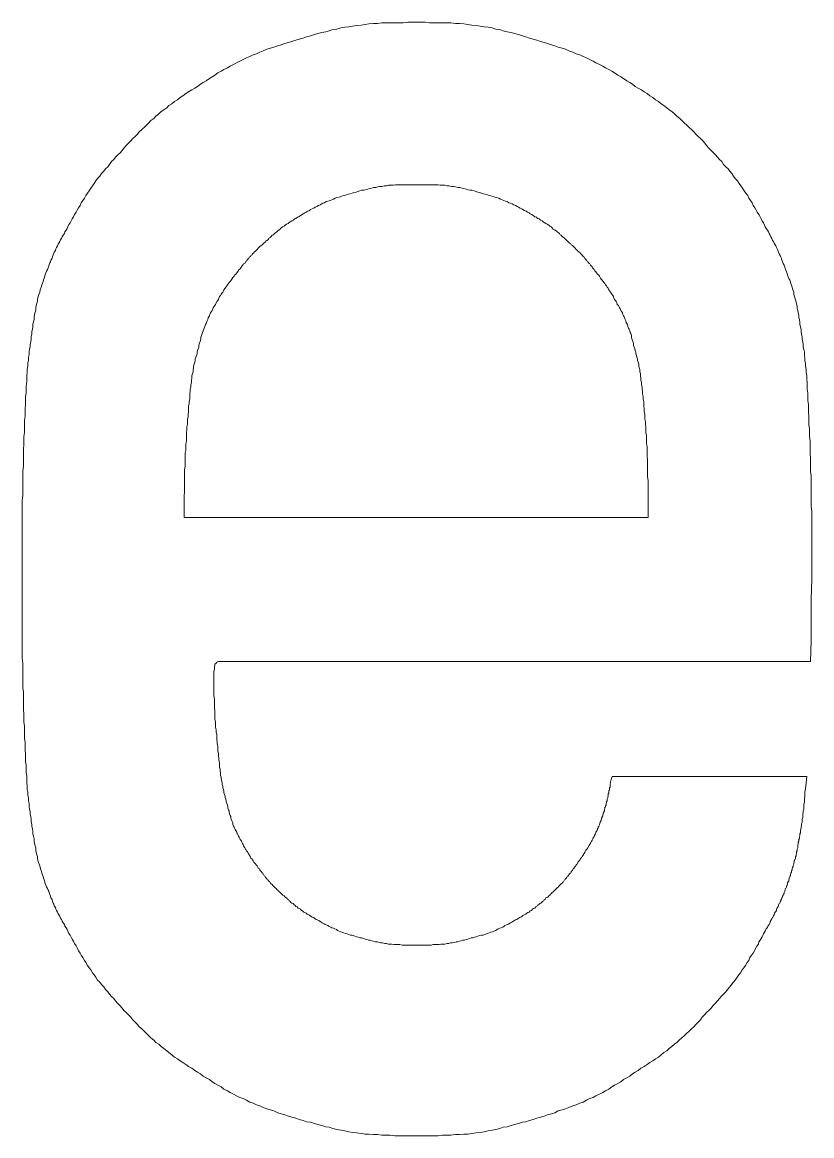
# Model space of a CAD drawing. Units: millimetres at full size, sheet at 1:100. Extents: x -138278 to 134990, y -16593 to 30671.
# Drawn here: x -81855.1 to -81714.6, y 21576.2 to 21774.3 of the extents above; entities that cross this region are included whole.
import ezdxf

# ---------------------------------------------------------------- set-up
doc = ezdxf.new("R2010")
doc.units = ezdxf.units.MM
doc.header["$LTSCALE"] = 100
doc.layers.add('F-0_枠', color=134, linetype='Continuous', lineweight=18)

msp = doc.modelspace()

# ---------------------------------------------------------------- linework, layer by layer
at = {"layer": 'F-0_枠'}
for points in [[(-81803.1, 21772.1), (-81802.5, 21772.3), (-81801.8, 21772.5), (-81801.1, 21772.6), (-81800.5, 21772.8), (-81799.8, 21773), (-81799.1, 21773.1), (-81798.4, 21773.3), (-81797.7, 21773.4), (-81797, 21773.5), (-81796.3, 21773.6), (-81795.6, 21773.7), (-81794.8, 21773.8), (-81794.1, 21773.9), (-81793.4, 21774), (-81792.6, 21774.1), (-81791.9, 21774.1), (-81791.1, 21774.2), (-81790.4, 21774.2), (-81789.6, 21774.2), (-81788.8, 21774.2), (-81788.1, 21774.2), (-81787.3, 21774.2), (-81786.5, 21774.3), (-81785.7, 21774.3), (-81784.9, 21774.3), (-81784.2, 21774.3), (-81783.4, 21774.3), (-81782.6, 21774.2), (-81781.8, 21774.2), (-81781.1, 21774.2), (-81780.3, 21774.2), (-81779.5, 21774.2), (-81778.8, 21774.2), (-81778, 21774.1), (-81777.3, 21774.1), (-81776.5, 21774), (-81775.8, 21773.9), (-81775.1, 21773.8), (-81774.3, 21773.7)], [(-81774.3, 21773.7), (-81773.6, 21773.6), (-81772.9, 21773.5), (-81772.2, 21773.4), (-81771.5, 21773.3), (-81770.8, 21773.1), (-81770.1, 21773), (-81769.5, 21772.8), (-81768.8, 21772.6), (-81768.1, 21772.5), (-81767.5, 21772.3), (-81766.8, 21772.1), (-81766.1, 21771.9), (-81765.5, 21771.7), (-81764.8, 21771.5), (-81764.2, 21771.3), (-81763.5, 21771.1), (-81762.9, 21770.9), (-81762.2, 21770.7), (-81761.6, 21770.5), (-81760.9, 21770.3), (-81760.3, 21770.1), (-81759.7, 21769.9), (-81759, 21769.7), (-81758.4, 21769.5), (-81757.8, 21769.2), (-81757.1, 21769), (-81756.5, 21768.7), (-81755.9, 21768.5), (-81755.3, 21768.2), (-81754.7, 21768), (-81754.1, 21767.7), (-81753.5, 21767.4), (-81753, 21767.1), (-81752.4, 21766.8), (-81751.8, 21766.5), (-81751.3, 21766.2), (-81750.7, 21765.9), (-81750.2, 21765.6), (-81749.7, 21765.3)], [(-81826, 21761.6), (-81825.5, 21761.9), (-81824.9, 21762.3), (-81824.4, 21762.6), (-81823.9, 21762.9), (-81823.4, 21763.3), (-81822.9, 21763.6), (-81822.4, 21763.9), (-81821.8, 21764.3), (-81821.3, 21764.6), (-81820.8, 21764.9), (-81820.3, 21765.3), (-81819.7, 21765.6), (-81819.2, 21765.9), (-81818.6, 21766.2), (-81818.1, 21766.5), (-81817.5, 21766.8), (-81817, 21767.1), (-81816.4, 21767.4), (-81815.8, 21767.7), (-81815.2, 21768), (-81814.6, 21768.2), (-81814, 21768.5), (-81813.4, 21768.7), (-81812.8, 21769), (-81812.2, 21769.2), (-81811.6, 21769.5), (-81810.9, 21769.7), (-81810.3, 21769.9), (-81809.6, 21770.1), (-81809, 21770.3), (-81808.4, 21770.5), (-81807.7, 21770.7), (-81807.1, 21770.9), (-81806.4, 21771.1), (-81805.8, 21771.3), (-81805.1, 21771.5), (-81804.5, 21771.7), (-81803.8, 21771.9), (-81803.1, 21772.1)], [(-81749.7, 21765.3), (-81749.1, 21764.9), (-81748.6, 21764.6), (-81748.1, 21764.3), (-81747.5, 21763.9), (-81747, 21763.6), (-81746.5, 21763.3), (-81746, 21762.9), (-81745.5, 21762.6), (-81744.9, 21762.3), (-81744.4, 21761.9), (-81743.9, 21761.6), (-81743.4, 21761.2), (-81742.9, 21760.9), (-81742.4, 21760.5), (-81741.9, 21760.2), (-81741.4, 21759.8), (-81740.9, 21759.5), (-81740.4, 21759.1), (-81740, 21758.7), (-81739.5, 21758.4), (-81739, 21758), (-81738.6, 21757.6), (-81738.1, 21757.2), (-81737.7, 21756.8), (-81737.3, 21756.4), (-81736.8, 21756), (-81736.4, 21755.6), (-81736, 21755.2), (-81735.6, 21754.8), (-81735.2, 21754.4), (-81734.8, 21754), (-81734.4, 21753.6), (-81734, 21753.2), (-81733.6, 21752.8), (-81733.3, 21752.4), (-81732.9, 21751.9), (-81732.5, 21751.5), (-81732.1, 21751.1), (-81731.7, 21750.7)], [(-81842, 21746.1), (-81841.7, 21746.5), (-81841.3, 21746.9), (-81841, 21747.4), (-81840.6, 21747.8), (-81840.3, 21748.2), (-81839.9, 21748.6), (-81839.6, 21749), (-81839.2, 21749.5), (-81838.8, 21749.9), (-81838.5, 21750.3), (-81838.1, 21750.7), (-81837.7, 21751.1), (-81837.3, 21751.5), (-81837, 21751.9), (-81836.6, 21752.4), (-81836.2, 21752.8), (-81835.8, 21753.2), (-81835.4, 21753.6), (-81835, 21754), (-81834.6, 21754.4), (-81834.3, 21754.8), (-81833.8, 21755.2), (-81833.4, 21755.6), (-81833, 21756), (-81832.6, 21756.4), (-81832.2, 21756.8), (-81831.7, 21757.2), (-81831.3, 21757.6), (-81830.8, 21758), (-81830.4, 21758.4), (-81829.9, 21758.7), (-81829.4, 21759.1), (-81829, 21759.5), (-81828.5, 21759.8), (-81828, 21760.2), (-81827.5, 21760.5), (-81827, 21760.9), (-81826.5, 21761.2), (-81826, 21761.6)], [(-81731.7, 21750.7), (-81731.4, 21750.3), (-81731, 21749.9), (-81730.6, 21749.5), (-81730.3, 21749), (-81729.9, 21748.6), (-81729.5, 21748.2), (-81729.2, 21747.8), (-81728.8, 21747.4), (-81728.5, 21746.9), (-81728.2, 21746.5), (-81727.8, 21746.1), (-81727.5, 21745.6), (-81727.2, 21745.2), (-81726.9, 21744.8), (-81726.6, 21744.3), (-81726.3, 21743.9), (-81726, 21743.5), (-81725.8, 21743), (-81725.5, 21742.6), (-81725.2, 21742.2), (-81725, 21741.7), (-81724.7, 21741.3), (-81724.5, 21740.9), (-81724.3, 21740.5), (-81724, 21740.1), (-81723.8, 21739.7), (-81723.6, 21739.3), (-81723.4, 21738.9), (-81723.2, 21738.6), (-81723, 21738.2), (-81722.9, 21737.9), (-81722.7, 21737.6), (-81722.5, 21737.3), (-81722.3, 21737), (-81722.2, 21736.7), (-81722, 21736.4), (-81721.9, 21736.1), (-81721.7, 21735.8), (-81721.6, 21735.5)], [(-81849.7, 21732.6), (-81849.6, 21732.9), (-81849.5, 21733.2), (-81849.4, 21733.4), (-81849.2, 21733.7), (-81849.1, 21734), (-81849, 21734.2), (-81848.8, 21734.5), (-81848.7, 21734.8), (-81848.6, 21735), (-81848.4, 21735.3), (-81848.3, 21735.6), (-81848.1, 21735.9), (-81848, 21736.1), (-81847.8, 21736.4), (-81847.6, 21736.7), (-81847.5, 21737), (-81847.3, 21737.3), (-81847.1, 21737.6), (-81847, 21737.9), (-81846.8, 21738.3), (-81846.6, 21738.6), (-81846.4, 21739), (-81846.2, 21739.3), (-81846, 21739.7), (-81845.8, 21740.1), (-81845.5, 21740.5), (-81845.3, 21740.9), (-81845.1, 21741.3), (-81844.8, 21741.7), (-81844.6, 21742.2), (-81844.3, 21742.6), (-81844, 21743), (-81843.8, 21743.5), (-81843.5, 21743.9), (-81843.2, 21744.3), (-81842.9, 21744.8), (-81842.6, 21745.2), (-81842.3, 21745.6), (-81842, 21746.1)], [(-81801.8, 21742), (-81801.6, 21742.1), (-81801.3, 21742.2), (-81801, 21742.4), (-81800.7, 21742.5), (-81800.3, 21742.6), (-81800, 21742.7), (-81799.7, 21742.8), (-81799.4, 21743), (-81799.1, 21743.1), (-81798.7, 21743.2), (-81798.4, 21743.3), (-81798.1, 21743.4), (-81797.8, 21743.5), (-81797.4, 21743.6), (-81797.1, 21743.7), (-81796.7, 21743.8), (-81796.4, 21743.9), (-81796.1, 21744), (-81795.7, 21744.1), (-81795.4, 21744.2), (-81795, 21744.3), (-81794.7, 21744.4), (-81794.3, 21744.4), (-81794, 21744.5), (-81793.6, 21744.6), (-81793.3, 21744.7), (-81792.9, 21744.8), (-81792.6, 21744.9), (-81792.2, 21744.9), (-81791.8, 21745), (-81791.5, 21745.1), (-81791.1, 21745.1), (-81790.7, 21745.2), (-81790.3, 21745.2), (-81789.9, 21745.3), (-81789.5, 21745.3), (-81789.1, 21745.3), (-81788.7, 21745.4), (-81788.3, 21745.4)], [(-81788.3, 21745.4), (-81787.9, 21745.4), (-81787.5, 21745.4), (-81787.1, 21745.4), (-81786.6, 21745.4), (-81786.2, 21745.4), (-81785.8, 21745.4), (-81785.4, 21745.4), (-81784.9, 21745.4), (-81784.5, 21745.4), (-81784.1, 21745.4), (-81783.6, 21745.4), (-81783.2, 21745.4), (-81782.8, 21745.4), (-81782.4, 21745.4), (-81781.9, 21745.4), (-81781.5, 21745.4), (-81781.1, 21745.4), (-81780.7, 21745.3), (-81780.3, 21745.3), (-81779.9, 21745.3), (-81779.5, 21745.2), (-81779.1, 21745.2), (-81778.7, 21745.1), (-81778.3, 21745.1), (-81778, 21745), (-81777.6, 21744.9), (-81777.2, 21744.9), (-81776.8, 21744.8), (-81776.5, 21744.7), (-81776.1, 21744.6), (-81775.8, 21744.5), (-81775.4, 21744.4), (-81775.1, 21744.4), (-81774.7, 21744.3), (-81774.4, 21744.2)], [(-81774.4, 21744.2), (-81774, 21744.1), (-81773.7, 21744), (-81773.4, 21743.9), (-81773, 21743.8), (-81772.7, 21743.7), (-81772.3, 21743.6), (-81772, 21743.5), (-81771.7, 21743.4), (-81771.3, 21743.3), (-81771, 21743.2), (-81770.7, 21743.1), (-81770.3, 21743), (-81770, 21742.8), (-81769.7, 21742.7), (-81769.4, 21742.6), (-81769.1, 21742.5), (-81768.8, 21742.4), (-81768.5, 21742.2), (-81768.2, 21742.1), (-81767.9, 21742), (-81767.6, 21741.8), (-81767.3, 21741.7), (-81767, 21741.5), (-81766.8, 21741.4), (-81766.5, 21741.2), (-81766.2, 21741.1), (-81766, 21741), (-81765.7, 21740.8), (-81765.4, 21740.7), (-81765.2, 21740.5), (-81764.9, 21740.4), (-81764.7, 21740.2), (-81764.4, 21740.1), (-81764.2, 21739.9), (-81763.9, 21739.7), (-81763.6, 21739.6), (-81763.4, 21739.4), (-81763.1, 21739.3), (-81762.9, 21739.1)], [(-81811.2, 21735.9), (-81811, 21736), (-81810.8, 21736.2), (-81810.6, 21736.4), (-81810.4, 21736.5), (-81810.2, 21736.7), (-81810, 21736.9), (-81809.8, 21737), (-81809.6, 21737.2), (-81809.4, 21737.4), (-81809.2, 21737.5), (-81809, 21737.7), (-81808.8, 21737.9), (-81808.5, 21738), (-81808.3, 21738.2), (-81808.1, 21738.4), (-81807.8, 21738.5), (-81807.6, 21738.7), (-81807.4, 21738.8), (-81807.1, 21739), (-81806.9, 21739.1), (-81806.6, 21739.3), (-81806.4, 21739.4), (-81806.1, 21739.6), (-81805.9, 21739.7), (-81805.6, 21739.9), (-81805.3, 21740.1), (-81805.1, 21740.2), (-81804.8, 21740.4), (-81804.6, 21740.5), (-81804.3, 21740.7), (-81804, 21740.8), (-81803.8, 21741), (-81803.5, 21741.1), (-81803.2, 21741.2), (-81803, 21741.4), (-81802.7, 21741.5), (-81802.4, 21741.7), (-81802.1, 21741.8), (-81801.8, 21742)], [(-81762.9, 21739.1), (-81762.6, 21739), (-81762.4, 21738.8), (-81762.2, 21738.7), (-81761.9, 21738.5), (-81761.7, 21738.4), (-81761.4, 21738.2), (-81761.2, 21738), (-81761, 21737.9), (-81760.8, 21737.7), (-81760.6, 21737.5), (-81760.4, 21737.4), (-81760.1, 21737.2), (-81759.9, 21737), (-81759.7, 21736.9), (-81759.5, 21736.7), (-81759.4, 21736.5), (-81759.2, 21736.4), (-81759, 21736.2), (-81758.8, 21736), (-81758.6, 21735.9), (-81758.4, 21735.7), (-81758.2, 21735.5), (-81758.1, 21735.4), (-81757.9, 21735.2), (-81757.7, 21735), (-81757.5, 21734.9), (-81757.4, 21734.7), (-81757.2, 21734.6), (-81757, 21734.4), (-81756.8, 21734.2), (-81756.7, 21734.1), (-81756.5, 21733.9), (-81756.3, 21733.7), (-81756.2, 21733.6), (-81756, 21733.4), (-81755.8, 21733.3), (-81755.7, 21733.1), (-81755.5, 21732.9), (-81755.4, 21732.8)], [(-81817.1, 21729.5), (-81816.9, 21729.7), (-81816.7, 21730), (-81816.6, 21730.2), (-81816.4, 21730.4), (-81816.2, 21730.6), (-81816.1, 21730.8), (-81816, 21730.9), (-81815.9, 21731), (-81815.8, 21731.2), (-81815.7, 21731.3), (-81815.5, 21731.4), (-81815.4, 21731.6), (-81815.3, 21731.7), (-81815.2, 21731.9), (-81815.1, 21732), (-81814.9, 21732.2), (-81814.8, 21732.3), (-81814.7, 21732.5), (-81814.5, 21732.6), (-81814.4, 21732.8), (-81814.2, 21732.9), (-81814.1, 21733.1), (-81813.9, 21733.3), (-81813.8, 21733.4), (-81813.6, 21733.6), (-81813.5, 21733.7), (-81813.3, 21733.9), (-81813.1, 21734.1), (-81813, 21734.2), (-81812.8, 21734.4), (-81812.6, 21734.6), (-81812.4, 21734.7), (-81812.2, 21734.9), (-81812.1, 21735), (-81811.9, 21735.2), (-81811.7, 21735.4), (-81811.5, 21735.5), (-81811.3, 21735.7), (-81811.2, 21735.9)], [(-81721.6, 21735.5), (-81721.4, 21735.3), (-81721.3, 21735), (-81721.1, 21734.7), (-81721, 21734.5), (-81720.9, 21734.2), (-81720.7, 21733.9), (-81720.6, 21733.6), (-81720.5, 21733.4), (-81720.4, 21733.1), (-81720.2, 21732.8), (-81720.1, 21732.5), (-81720, 21732.3), (-81719.9, 21732), (-81719.8, 21731.7), (-81719.7, 21731.4), (-81719.5, 21731.1), (-81719.4, 21730.8), (-81719.3, 21730.5), (-81719.2, 21730.2), (-81719.1, 21729.9), (-81719, 21729.6), (-81718.9, 21729.3), (-81718.8, 21729), (-81718.7, 21728.7), (-81718.5, 21728.4), (-81718.4, 21728.1), (-81718.3, 21727.8), (-81718.2, 21727.5), (-81718.1, 21727.2), (-81718, 21726.9), (-81717.9, 21726.6), (-81717.8, 21726.3), (-81717.8, 21725.9), (-81717.7, 21725.6), (-81717.6, 21725.3), (-81717.5, 21724.9), (-81717.4, 21724.5), (-81717.3, 21724.2), (-81717.2, 21723.8)], [(-81853.4, 21719.3), (-81853.3, 21719.7), (-81853.2, 21720.1), (-81853.2, 21720.6), (-81853.1, 21721), (-81853, 21721.4), (-81853, 21721.9), (-81852.9, 21722.3), (-81852.8, 21722.7), (-81852.7, 21723.1), (-81852.7, 21723.5), (-81852.6, 21723.9), (-81852.5, 21724.3), (-81852.4, 21724.6), (-81852.4, 21725), (-81852.3, 21725.3), (-81852.2, 21725.7), (-81852.1, 21726), (-81852, 21726.3), (-81851.9, 21726.7), (-81851.8, 21727), (-81851.7, 21727.3), (-81851.6, 21727.6), (-81851.5, 21727.9), (-81851.4, 21728.2), (-81851.3, 21728.5), (-81851.2, 21728.8), (-81851.1, 21729.1), (-81851, 21729.4), (-81850.9, 21729.7), (-81850.8, 21730), (-81850.6, 21730.3), (-81850.5, 21730.6), (-81850.4, 21730.9), (-81850.3, 21731.2), (-81850.2, 21731.5), (-81850.1, 21731.7), (-81850, 21732), (-81849.8, 21732.3), (-81849.7, 21732.6)], [(-81755.4, 21732.8), (-81755.3, 21732.6), (-81755.1, 21732.5), (-81755, 21732.3), (-81754.9, 21732.2), (-81754.7, 21732), (-81754.6, 21731.9), (-81754.5, 21731.7), (-81754.4, 21731.6), (-81754.2, 21731.4), (-81754.1, 21731.3), (-81754, 21731.1), (-81753.9, 21731), (-81753.7, 21730.8), (-81753.6, 21730.6), (-81753.5, 21730.5), (-81753.3, 21730.3), (-81753.2, 21730.1), (-81753, 21729.9), (-81752.9, 21729.7), (-81752.7, 21729.5), (-81752.5, 21729.3), (-81752.4, 21729.1), (-81752.2, 21728.8), (-81752.1, 21728.6), (-81751.9, 21728.4), (-81751.7, 21728.2), (-81751.6, 21728), (-81751.4, 21727.8), (-81751.3, 21727.6), (-81751.1, 21727.4), (-81751, 21727.2), (-81750.8, 21727), (-81750.7, 21726.7), (-81750.6, 21726.5), (-81750.4, 21726.3), (-81750.3, 21726.1), (-81750.2, 21725.9), (-81750, 21725.7), (-81749.9, 21725.5)], [(-81822.3, 21720.9), (-81822.2, 21721.2), (-81822.1, 21721.4), (-81822, 21721.7), (-81821.9, 21721.9), (-81821.8, 21722.1), (-81821.7, 21722.3), (-81821.6, 21722.6), (-81821.5, 21722.8), (-81821.3, 21723), (-81821.2, 21723.3), (-81821.1, 21723.5), (-81821, 21723.7), (-81820.8, 21723.9), (-81820.7, 21724.1), (-81820.6, 21724.4), (-81820.5, 21724.6), (-81820.3, 21724.8), (-81820.2, 21725), (-81820.1, 21725.2), (-81820, 21725.5), (-81819.8, 21725.7), (-81819.7, 21725.9), (-81819.6, 21726.1), (-81819.4, 21726.3), (-81819.3, 21726.5), (-81819.2, 21726.7), (-81819, 21727), (-81818.9, 21727.2), (-81818.7, 21727.4), (-81818.6, 21727.6), (-81818.4, 21727.8), (-81818.3, 21728), (-81818.1, 21728.2), (-81817.9, 21728.4), (-81817.8, 21728.6), (-81817.6, 21728.9), (-81817.4, 21729.1), (-81817.3, 21729.3), (-81817.1, 21729.5)], [(-81749.9, 21725.5), (-81749.8, 21725.2), (-81749.7, 21725), (-81749.5, 21724.8), (-81749.4, 21724.6), (-81749.3, 21724.4), (-81749.2, 21724.1), (-81749, 21723.9), (-81748.9, 21723.7), (-81748.8, 21723.5), (-81748.7, 21723.3), (-81748.6, 21723), (-81748.4, 21722.8), (-81748.3, 21722.6), (-81748.2, 21722.3), (-81748.1, 21722.1), (-81748, 21721.9), (-81747.9, 21721.7), (-81747.8, 21721.4), (-81747.7, 21721.2), (-81747.6, 21720.9), (-81747.5, 21720.7), (-81747.4, 21720.5), (-81747.3, 21720.2), (-81747.2, 21719.9), (-81747.1, 21719.7), (-81747, 21719.4), (-81746.9, 21719.1), (-81746.8, 21718.9), (-81746.7, 21718.6), (-81746.7, 21718.3), (-81746.6, 21718), (-81746.5, 21717.7), (-81746.4, 21717.4), (-81746.3, 21717.1), (-81746.3, 21716.8), (-81746.2, 21716.5), (-81746.1, 21716.2), (-81746, 21715.9), (-81745.9, 21715.6)], [(-81717.2, 21723.8), (-81717.2, 21723.4), (-81717.1, 21723), (-81717, 21722.6), (-81716.9, 21722.2), (-81716.9, 21721.8), (-81716.8, 21721.4), (-81716.7, 21720.9), (-81716.7, 21720.5), (-81716.6, 21720.1), (-81716.5, 21719.6), (-81716.5, 21719.2), (-81716.4, 21718.8), (-81716.3, 21718.3), (-81716.3, 21717.9), (-81716.2, 21717.4), (-81716.1, 21717), (-81716.1, 21716.5), (-81716, 21716.1), (-81715.9, 21715.6), (-81715.9, 21715.1), (-81715.8, 21714.6), (-81715.8, 21714.1), (-81715.7, 21713.6), (-81715.7, 21713.1), (-81715.6, 21712.5), (-81715.6, 21712), (-81715.5, 21711.4), (-81715.5, 21710.8), (-81715.4, 21710.2), (-81715.4, 21709.6), (-81715.4, 21709), (-81715.3, 21708.3), (-81715.3, 21707.6), (-81715.3, 21707), (-81715.2, 21706.3), (-81715.2, 21705.6), (-81715.2, 21704.9), (-81715.1, 21704.2), (-81715.1, 21703.4)], [(-81825.2, 21708.6), (-81825.2, 21709), (-81825.1, 21709.4), (-81825.1, 21709.8), (-81825, 21710.2), (-81825, 21710.6), (-81824.9, 21711), (-81824.9, 21711.4), (-81824.8, 21711.8), (-81824.7, 21712.1), (-81824.7, 21712.5), (-81824.6, 21712.8), (-81824.6, 21713.1), (-81824.5, 21713.5), (-81824.4, 21713.8), (-81824.3, 21714.1), (-81824.3, 21714.4), (-81824.2, 21714.7), (-81824.1, 21715), (-81824, 21715.3), (-81824, 21715.6), (-81823.9, 21715.9), (-81823.8, 21716.2), (-81823.7, 21716.5), (-81823.7, 21716.8), (-81823.6, 21717.1), (-81823.5, 21717.4), (-81823.4, 21717.7), (-81823.3, 21718), (-81823.3, 21718.3), (-81823.2, 21718.6), (-81823.1, 21718.9), (-81823, 21719.1), (-81822.9, 21719.4), (-81822.8, 21719.7), (-81822.7, 21719.9), (-81822.6, 21720.2), (-81822.5, 21720.5), (-81822.4, 21720.7), (-81822.3, 21720.9)], [(-81854.9, 21695.3), (-81854.9, 21696.1), (-81854.9, 21696.9), (-81854.9, 21697.6), (-81854.9, 21698.4), (-81854.8, 21699.1), (-81854.8, 21699.9), (-81854.8, 21700.6), (-81854.7, 21701.3), (-81854.7, 21702), (-81854.7, 21702.7), (-81854.7, 21703.5), (-81854.6, 21704.2), (-81854.6, 21704.9), (-81854.6, 21705.6), (-81854.5, 21706.3), (-81854.5, 21707), (-81854.5, 21707.7), (-81854.4, 21708.3), (-81854.4, 21709), (-81854.4, 21709.6), (-81854.3, 21710.3), (-81854.3, 21710.9), (-81854.3, 21711.5), (-81854.2, 21712), (-81854.2, 21712.6), (-81854.1, 21713.1), (-81854.1, 21713.7), (-81854, 21714.2), (-81854, 21714.7), (-81853.9, 21715.2), (-81853.9, 21715.7), (-81853.8, 21716.1), (-81853.7, 21716.6), (-81853.7, 21717), (-81853.6, 21717.5), (-81853.5, 21717.9), (-81853.5, 21718.4), (-81853.4, 21718.8), (-81853.4, 21719.3)], [(-81745.9, 21715.6), (-81745.9, 21715.3), (-81745.8, 21715), (-81745.7, 21714.7), (-81745.6, 21714.4), (-81745.6, 21714.1), (-81745.5, 21713.8), (-81745.4, 21713.5), (-81745.4, 21713.1), (-81745.3, 21712.8), (-81745.2, 21712.5), (-81745.2, 21712.1), (-81745.1, 21711.8), (-81745.1, 21711.4), (-81745, 21711), (-81745, 21710.6), (-81744.9, 21710.2), (-81744.9, 21709.8), (-81744.8, 21709.4), (-81744.8, 21709), (-81744.7, 21708.6), (-81744.7, 21708.2), (-81744.6, 21707.7), (-81744.6, 21707.3), (-81744.5, 21706.8), (-81744.5, 21706.4), (-81744.5, 21706), (-81744.4, 21705.5), (-81744.4, 21705), (-81744.3, 21704.6), (-81744.3, 21704.1), (-81744.3, 21703.7), (-81744.2, 21703.2), (-81744.2, 21702.8), (-81744.1, 21702.3), (-81744.1, 21701.8), (-81744.1, 21701.3), (-81744, 21700.8), (-81744, 21700.3), (-81744, 21699.8)], [(-81826.3, 21689.3), (-81826.3, 21689.5), (-81826.3, 21689.8), (-81826.3, 21690.2), (-81826.2, 21690.6), (-81826.2, 21691.1), (-81826.2, 21691.7), (-81826.2, 21692.2), (-81826.2, 21692.8), (-81826.2, 21693.4), (-81826.2, 21694.1), (-81826.2, 21694.7), (-81826.1, 21695.3), (-81826.1, 21695.9), (-81826.1, 21696.5), (-81826.1, 21697.1), (-81826.1, 21697.7), (-81826, 21698.2), (-81826, 21698.8), (-81826, 21699.3), (-81825.9, 21699.8), (-81825.9, 21700.3), (-81825.9, 21700.8), (-81825.9, 21701.3), (-81825.8, 21701.8), (-81825.8, 21702.3), (-81825.7, 21702.8), (-81825.7, 21703.2), (-81825.7, 21703.7), (-81825.6, 21704.1), (-81825.6, 21704.6), (-81825.5, 21705), (-81825.5, 21705.5), (-81825.5, 21706), (-81825.4, 21706.4), (-81825.4, 21706.8), (-81825.3, 21707.3), (-81825.3, 21707.7), (-81825.3, 21708.2), (-81825.2, 21708.6)], [(-81715.1, 21703.4), (-81715.1, 21702.7), (-81715, 21702), (-81715, 21701.3), (-81715, 21700.6), (-81714.9, 21699.8), (-81714.9, 21699.1), (-81714.9, 21698.4), (-81714.9, 21697.6), (-81714.8, 21696.8), (-81714.8, 21696.1), (-81714.8, 21695.3), (-81714.8, 21694.4), (-81714.7, 21693.6), (-81714.7, 21692.8), (-81714.7, 21691.9), (-81714.7, 21691), (-81714.7, 21690.1), (-81714.7, 21689.1), (-81714.7, 21688.2), (-81714.6, 21687.2), (-81714.6, 21686.2), (-81714.6, 21685.2), (-81714.6, 21684.1), (-81714.6, 21683), (-81714.6, 21682), (-81714.6, 21680.9), (-81714.6, 21679.7), (-81714.6, 21678.6), (-81714.6, 21677.5), (-81714.6, 21676.3), (-81714.6, 21675.2), (-81714.7, 21671.6), (-81714.7, 21668.1), (-81714.7, 21664.3), (-81714.8, 21660.6), (-81818.9, 21660.6), (-81819.3, 21660.6), (-81819.6, 21660.6), (-81819.9, 21660.6)], [(-81744, 21699.8), (-81744, 21699.3), (-81743.9, 21698.8), (-81743.9, 21698.2), (-81743.9, 21697.7), (-81743.9, 21697.1), (-81743.8, 21696.5), (-81743.8, 21695.9), (-81743.8, 21695.3), (-81743.8, 21694.7), (-81743.8, 21694.1), (-81743.8, 21693.4), (-81743.7, 21692.8), (-81743.7, 21692.2), (-81743.7, 21691.7), (-81743.7, 21691.1), (-81743.7, 21690.6), (-81743.7, 21690.2), (-81743.7, 21689.8), (-81743.7, 21689.5), (-81743.7, 21689.3), (-81743.7, 21689.1), (-81743.7, 21688.9), (-81743.7, 21688.8), (-81743.7, 21688.8), (-81743.7, 21688.7), (-81743.7, 21688.7), (-81743.7, 21688.6), (-81743.7, 21688.6), (-81743.7, 21686.2), (-81826.3, 21686.2), (-81826.3, 21688.6), (-81826.3, 21688.6), (-81826.3, 21688.7), (-81826.3, 21688.7), (-81826.3, 21688.8), (-81826.3, 21688.8), (-81826.3, 21688.9), (-81826.3, 21689.1), (-81826.3, 21689.3)], [(-81855, 21655.9), (-81855, 21656.8), (-81855, 21657.6), (-81855, 21658.5), (-81855, 21659.4), (-81855, 21660.3), (-81855.1, 21661.2), (-81855.1, 21662.2), (-81855.1, 21663.2), (-81855.1, 21664.2), (-81855.1, 21665.2), (-81855.1, 21666.3), (-81855.1, 21667.3), (-81855.1, 21668.4), (-81855.1, 21669.5), (-81855.1, 21670.6), (-81855.1, 21671.8), (-81855.1, 21672.9), (-81855.1, 21674), (-81855.1, 21675.2), (-81855.1, 21676.3), (-81855.1, 21677.5), (-81855.1, 21678.6), (-81855.1, 21679.7), (-81855.1, 21680.9), (-81855.1, 21682), (-81855.1, 21683), (-81855.1, 21684.1), (-81855.1, 21685.2), (-81855.1, 21686.2), (-81855.1, 21687.2), (-81855.1, 21688.2), (-81855.1, 21689.2), (-81855, 21690.1), (-81855, 21691), (-81855, 21691.9), (-81855, 21692.8), (-81855, 21693.6), (-81855, 21694.5), (-81854.9, 21695.3)], [(-81819.9, 21660.6), (-81820.2, 21660.6), (-81820.4, 21660.5), (-81820.5, 21660.4), (-81820.6, 21660.3), (-81820.8, 21660.1), (-81820.8, 21659.9), (-81820.9, 21659.6), (-81820.9, 21659.2), (-81821, 21658.8), (-81821, 21658.4), (-81821, 21657.9), (-81821, 21657.3), (-81821, 21656.8), (-81821, 21656.2), (-81821, 21655.6), (-81821, 21655.1), (-81821, 21654.5), (-81820.9, 21653.9), (-81820.9, 21653.4), (-81820.9, 21652.8), (-81820.9, 21652.3), (-81820.8, 21651.8), (-81820.8, 21651.3), (-81820.8, 21650.8), (-81820.8, 21650.3), (-81820.7, 21649.8), (-81820.7, 21649.3), (-81820.7, 21648.9), (-81820.6, 21648.4), (-81820.6, 21648), (-81820.5, 21647.6), (-81820.5, 21647.1), (-81820.5, 21646.7), (-81820.4, 21646.3), (-81820.4, 21645.9), (-81820.3, 21645.5), (-81820.3, 21645), (-81820.3, 21644.6), (-81820.2, 21644.2)], [(-81853.4, 21631.6), (-81853.5, 21632.1), (-81853.5, 21632.5), (-81853.6, 21633), (-81853.7, 21633.4), (-81853.7, 21633.9), (-81853.8, 21634.3), (-81853.9, 21634.8), (-81853.9, 21635.3), (-81854, 21635.8), (-81854, 21636.3), (-81854.1, 21636.8), (-81854.1, 21637.3), (-81854.2, 21637.8), (-81854.2, 21638.4), (-81854.3, 21639), (-81854.3, 21639.6), (-81854.3, 21640.2), (-81854.4, 21640.8), (-81854.4, 21641.4), (-81854.4, 21642.1), (-81854.5, 21642.7), (-81854.5, 21643.4), (-81854.5, 21644.1), (-81854.6, 21644.8), (-81854.6, 21645.5), (-81854.6, 21646.2), (-81854.7, 21646.9), (-81854.7, 21647.6), (-81854.7, 21648.4), (-81854.7, 21649.1), (-81854.8, 21649.8), (-81854.8, 21650.5), (-81854.8, 21651.3), (-81854.9, 21652), (-81854.9, 21652.8), (-81854.9, 21653.5), (-81854.9, 21654.3), (-81854.9, 21655.1), (-81855, 21655.9)], [(-81820.2, 21644.2), (-81820.2, 21643.8), (-81820.1, 21643.4), (-81820.1, 21643), (-81820, 21642.6), (-81820, 21642.2), (-81820, 21641.8), (-81819.9, 21641.4), (-81819.9, 21641.1), (-81819.8, 21640.7), (-81819.8, 21640.3), (-81819.7, 21640), (-81819.7, 21639.7), (-81819.6, 21639.3), (-81819.5, 21639), (-81819.5, 21638.7), (-81819.4, 21638.4), (-81819.4, 21638.1), (-81819.3, 21637.8), (-81819.2, 21637.5), (-81819.2, 21637.2), (-81819.1, 21636.9), (-81819, 21636.6), (-81819, 21636.4), (-81818.9, 21636.1), (-81818.8, 21635.8), (-81818.8, 21635.6), (-81818.7, 21635.3), (-81818.6, 21635), (-81818.5, 21634.8), (-81818.5, 21634.5), (-81818.4, 21634.2), (-81818.3, 21634), (-81818.3, 21633.7), (-81818.2, 21633.5), (-81818.1, 21633.2), (-81818, 21633), (-81818, 21632.7), (-81817.9, 21632.5), (-81817.8, 21632.2)], [(-81751.3, 21634.9), (-81751.2, 21635), (-81751.2, 21635.2), (-81751.2, 21635.3), (-81751.1, 21635.5), (-81751.1, 21635.6), (-81751, 21635.8), (-81751, 21636), (-81751, 21636.1), (-81750.9, 21636.3), (-81750.9, 21636.5), (-81750.8, 21636.7), (-81750.8, 21636.8), (-81750.8, 21637), (-81750.7, 21637.2), (-81750.7, 21637.3), (-81750.7, 21637.5), (-81750.7, 21637.6), (-81750.6, 21637.7), (-81750.6, 21637.8), (-81750.6, 21637.9), (-81750.6, 21638), (-81750.6, 21638), (-81750.6, 21638.1), (-81750.6, 21638.1), (-81750.6, 21638.1), (-81750.6, 21638.1), (-81750.5, 21638.2), (-81750.5, 21638.2), (-81750.5, 21638.2), (-81750.5, 21638.6), (-81750.4, 21639.1), (-81750.3, 21639.6), (-81750.1, 21640.1), (-81715.5, 21640.1), (-81715.7, 21637.9), (-81715.8, 21637.3), (-81715.8, 21637.3), (-81715.8, 21637.3), (-81715.8, 21637.2)], [(-81715.8, 21637.2), (-81715.8, 21637.2), (-81715.8, 21637.2), (-81715.8, 21637.1), (-81715.8, 21637), (-81715.8, 21636.9), (-81715.8, 21636.8), (-81715.8, 21636.7), (-81715.8, 21636.5), (-81715.9, 21636.3), (-81715.9, 21636), (-81715.9, 21635.8), (-81715.9, 21635.5), (-81716, 21635.2), (-81716, 21634.9), (-81716, 21634.6), (-81716, 21634.3), (-81716.1, 21634), (-81716.1, 21633.7), (-81716.2, 21633.4), (-81716.2, 21633.1), (-81716.2, 21632.8), (-81716.3, 21632.5), (-81716.3, 21632.2), (-81716.3, 21631.9), (-81716.4, 21631.7), (-81716.4, 21631.4), (-81716.5, 21631.1), (-81716.5, 21630.9), (-81716.6, 21630.6), (-81716.6, 21630.4), (-81716.6, 21630.1), (-81716.7, 21629.9), (-81716.7, 21629.6), (-81716.8, 21629.4), (-81716.8, 21629.1), (-81716.9, 21628.9), (-81716.9, 21628.6), (-81717, 21628.4), (-81717, 21628.1)], [(-81753.2, 21629.7), (-81753.2, 21629.8), (-81753.1, 21629.9), (-81753.1, 21630), (-81753, 21630.1), (-81753, 21630.2), (-81752.9, 21630.4), (-81752.8, 21630.5), (-81752.8, 21630.6), (-81752.7, 21630.7), (-81752.7, 21630.8), (-81752.6, 21631), (-81752.6, 21631.1), (-81752.5, 21631.2), (-81752.5, 21631.3), (-81752.4, 21631.5), (-81752.4, 21631.6), (-81752.3, 21631.7), (-81752.3, 21631.9), (-81752.2, 21632), (-81752.2, 21632.1), (-81752.1, 21632.3), (-81752.1, 21632.4), (-81752, 21632.6), (-81752, 21632.7), (-81751.9, 21632.8), (-81751.9, 21633), (-81751.8, 21633.1), (-81751.8, 21633.3), (-81751.7, 21633.4), (-81751.7, 21633.5), (-81751.6, 21633.7), (-81751.6, 21633.8), (-81751.5, 21634), (-81751.5, 21634.1), (-81751.5, 21634.3), (-81751.4, 21634.4), (-81751.4, 21634.6), (-81751.3, 21634.7), (-81751.3, 21634.9)], [(-81849.8, 21618.2), (-81850, 21618.5), (-81850.1, 21618.8), (-81850.2, 21619.1), (-81850.3, 21619.4), (-81850.4, 21619.7), (-81850.5, 21619.9), (-81850.6, 21620.2), (-81850.8, 21620.5), (-81850.9, 21620.8), (-81851, 21621.1), (-81851.1, 21621.4), (-81851.2, 21621.7), (-81851.3, 21622), (-81851.4, 21622.3), (-81851.5, 21622.6), (-81851.6, 21622.9), (-81851.7, 21623.2), (-81851.8, 21623.5), (-81851.9, 21623.9), (-81852, 21624.2), (-81852.1, 21624.5), (-81852.2, 21624.8), (-81852.3, 21625.2), (-81852.4, 21625.5), (-81852.4, 21625.9), (-81852.5, 21626.2), (-81852.6, 21626.6), (-81852.7, 21627), (-81852.7, 21627.4), (-81852.8, 21627.8), (-81852.9, 21628.2), (-81853, 21628.6), (-81853, 21629), (-81853.1, 21629.5), (-81853.2, 21629.9), (-81853.2, 21630.3), (-81853.3, 21630.8), (-81853.4, 21631.2), (-81853.4, 21631.6)], [(-81817.8, 21632.2), (-81817.7, 21632), (-81817.6, 21631.8), (-81817.6, 21631.6), (-81817.5, 21631.3), (-81817.4, 21631.1), (-81817.3, 21630.9), (-81817.2, 21630.7), (-81817.1, 21630.5), (-81817, 21630.3), (-81816.9, 21630.1), (-81816.8, 21629.9), (-81816.7, 21629.7), (-81816.6, 21629.5), (-81816.5, 21629.3), (-81816.4, 21629.1), (-81816.3, 21628.9), (-81816.2, 21628.8), (-81816.1, 21628.6), (-81816, 21628.4), (-81815.9, 21628.2), (-81815.8, 21628), (-81815.7, 21627.8), (-81815.6, 21627.6), (-81815.5, 21627.4), (-81815.4, 21627.2), (-81815.3, 21627.1), (-81815.2, 21626.9), (-81815, 21626.7), (-81814.9, 21626.5), (-81814.8, 21626.3), (-81814.7, 21626.2), (-81814.6, 21626), (-81814.5, 21625.8), (-81814.4, 21625.6), (-81814.2, 21625.4), (-81814.1, 21625.3), (-81814, 21625.1), (-81813.9, 21624.9), (-81813.7, 21624.7)], [(-81755.8, 21625.4), (-81755.7, 21625.5), (-81755.7, 21625.6), (-81755.6, 21625.7), (-81755.5, 21625.8), (-81755.4, 21625.9), (-81755.4, 21626), (-81755.3, 21626.1), (-81755.2, 21626.2), (-81755.2, 21626.3), (-81755.1, 21626.4), (-81755, 21626.6), (-81755, 21626.7), (-81754.9, 21626.8), (-81754.8, 21626.9), (-81754.8, 21627), (-81754.7, 21627.1), (-81754.6, 21627.2), (-81754.5, 21627.3), (-81754.5, 21627.4), (-81754.4, 21627.5), (-81754.3, 21627.6), (-81754.3, 21627.7), (-81754.2, 21627.8), (-81754.2, 21627.9), (-81754.1, 21628.1), (-81754, 21628.2), (-81754, 21628.3), (-81753.9, 21628.4), (-81753.8, 21628.5), (-81753.8, 21628.6), (-81753.7, 21628.7), (-81753.7, 21628.8), (-81753.6, 21629), (-81753.5, 21629.1), (-81753.5, 21629.2), (-81753.4, 21629.3), (-81753.4, 21629.4), (-81753.3, 21629.5), (-81753.2, 21629.7)], [(-81717, 21628.1), (-81717.1, 21627.9), (-81717.1, 21627.6), (-81717.1, 21627.4), (-81717.2, 21627.2), (-81717.2, 21626.9), (-81717.3, 21626.7), (-81717.3, 21626.4), (-81717.4, 21626.2), (-81717.4, 21626), (-81717.5, 21625.8), (-81717.5, 21625.5), (-81717.6, 21625.3), (-81717.7, 21625.1), (-81717.7, 21624.9), (-81717.8, 21624.7), (-81717.8, 21624.5), (-81717.9, 21624.3), (-81717.9, 21624.1), (-81718, 21623.9), (-81718.1, 21623.7), (-81718.1, 21623.5), (-81718.2, 21623.3), (-81718.2, 21623.1), (-81718.3, 21622.9), (-81718.4, 21622.7), (-81718.4, 21622.5), (-81718.5, 21622.3), (-81718.6, 21622.1), (-81718.6, 21621.9), (-81718.7, 21621.7), (-81718.7, 21621.5), (-81718.8, 21621.4), (-81718.9, 21621.2), (-81718.9, 21621), (-81719, 21620.8), (-81719.1, 21620.6), (-81719.1, 21620.4), (-81719.2, 21620.2), (-81719.3, 21620.1)], [(-81813.7, 21624.7), (-81813.6, 21624.6), (-81813.5, 21624.4), (-81813.3, 21624.2), (-81813.2, 21624), (-81813.1, 21623.8), (-81812.9, 21623.7), (-81812.8, 21623.5), (-81812.7, 21623.3), (-81812.6, 21623.2), (-81812.4, 21623), (-81812.3, 21622.9), (-81812.2, 21622.7), (-81812.1, 21622.6), (-81812, 21622.4), (-81811.9, 21622.3), (-81811.8, 21622.2), (-81811.7, 21622), (-81811.6, 21621.9), (-81811.5, 21621.8), (-81811.4, 21621.7), (-81811.2, 21621.5), (-81811.1, 21621.4), (-81811, 21621.3), (-81810.9, 21621.1), (-81810.8, 21621), (-81810.6, 21620.9), (-81810.5, 21620.7), (-81810.4, 21620.6), (-81810.2, 21620.4), (-81810.1, 21620.3), (-81809.9, 21620.2), (-81809.8, 21620), (-81809.6, 21619.9), (-81809.5, 21619.7), (-81809.3, 21619.6), (-81809.2, 21619.5), (-81809, 21619.3), (-81808.9, 21619.2), (-81808.7, 21619)], [(-81759.3, 21620.9), (-81759.2, 21621), (-81759.1, 21621.1), (-81758.9, 21621.3), (-81758.8, 21621.4), (-81758.7, 21621.5), (-81758.6, 21621.7), (-81758.5, 21621.8), (-81758.4, 21621.9), (-81758.3, 21622), (-81758.2, 21622.2), (-81758.1, 21622.3), (-81758, 21622.4), (-81757.9, 21622.5), (-81757.8, 21622.6), (-81757.7, 21622.8), (-81757.6, 21622.9), (-81757.5, 21623), (-81757.4, 21623.1), (-81757.4, 21623.2), (-81757.3, 21623.3), (-81757.2, 21623.4), (-81757.1, 21623.6), (-81757, 21623.7), (-81756.9, 21623.8), (-81756.9, 21623.9), (-81756.8, 21624), (-81756.7, 21624.1), (-81756.6, 21624.2), (-81756.6, 21624.3), (-81756.5, 21624.4), (-81756.4, 21624.5), (-81756.3, 21624.6), (-81756.2, 21624.7), (-81756.2, 21624.9), (-81756.1, 21625), (-81756, 21625.1), (-81755.9, 21625.2), (-81755.9, 21625.3), (-81755.8, 21625.4)], [(-81766, 21615.4), (-81765.8, 21615.5), (-81765.5, 21615.6), (-81765.3, 21615.8), (-81765.1, 21615.9), (-81764.9, 21616), (-81764.7, 21616.2), (-81764.5, 21616.3), (-81764.3, 21616.5), (-81764.1, 21616.6), (-81763.9, 21616.7), (-81763.7, 21616.9), (-81763.5, 21617), (-81763.4, 21617.2), (-81763.2, 21617.3), (-81763, 21617.5), (-81762.8, 21617.6), (-81762.7, 21617.7), (-81762.5, 21617.9), (-81762.3, 21618), (-81762.2, 21618.2), (-81762, 21618.3), (-81761.9, 21618.5), (-81761.7, 21618.6), (-81761.5, 21618.7), (-81761.4, 21618.9), (-81761.2, 21619), (-81761.1, 21619.2), (-81760.9, 21619.3), (-81760.8, 21619.5), (-81760.6, 21619.6), (-81760.5, 21619.7), (-81760.3, 21619.9), (-81760.2, 21620), (-81760, 21620.2), (-81759.9, 21620.3), (-81759.7, 21620.4), (-81759.6, 21620.6), (-81759.5, 21620.7), (-81759.3, 21620.9)], [(-81808.7, 21619), (-81808.5, 21618.9), (-81808.4, 21618.7), (-81808.2, 21618.6), (-81808.1, 21618.5), (-81807.9, 21618.3), (-81807.7, 21618.2), (-81807.6, 21618), (-81807.4, 21617.9), (-81807.3, 21617.7), (-81807.1, 21617.6), (-81806.9, 21617.5), (-81806.7, 21617.3), (-81806.6, 21617.2), (-81806.4, 21617), (-81806.2, 21616.9), (-81806, 21616.7), (-81805.8, 21616.6), (-81805.6, 21616.5), (-81805.4, 21616.3), (-81805.2, 21616.2), (-81805, 21616), (-81804.8, 21615.9), (-81804.6, 21615.8), (-81804.4, 21615.6), (-81804.1, 21615.5), (-81803.9, 21615.4), (-81803.7, 21615.2), (-81803.5, 21615.1), (-81803.2, 21615), (-81803, 21614.8), (-81802.8, 21614.7), (-81802.6, 21614.6), (-81802.3, 21614.5), (-81802.1, 21614.3), (-81801.9, 21614.2), (-81801.7, 21614.1), (-81801.4, 21613.9), (-81801.2, 21613.8), (-81801, 21613.7)], [(-81719.3, 21620.1), (-81719.3, 21619.9), (-81719.4, 21619.7), (-81719.5, 21619.5), (-81719.5, 21619.3), (-81719.6, 21619.2), (-81719.7, 21619), (-81719.8, 21618.8), (-81719.8, 21618.7), (-81719.9, 21618.5), (-81720, 21618.3), (-81720.1, 21618.1), (-81720.1, 21618), (-81720.2, 21617.8), (-81720.3, 21617.6), (-81720.4, 21617.5), (-81720.5, 21617.3), (-81720.5, 21617.1), (-81720.6, 21617), (-81720.7, 21616.8), (-81720.8, 21616.6), (-81720.9, 21616.5), (-81720.9, 21616.3), (-81721, 21616.1), (-81721.1, 21616), (-81721.2, 21615.8), (-81721.3, 21615.6), (-81721.3, 21615.5), (-81721.4, 21615.3), (-81721.5, 21615.1), (-81721.6, 21615), (-81721.7, 21614.8), (-81721.8, 21614.6), (-81721.9, 21614.5), (-81722, 21614.3), (-81722, 21614.1), (-81722.1, 21614), (-81722.2, 21613.8), (-81722.3, 21613.6), (-81722.4, 21613.5)], [(-81842.3, 21604.8), (-81842.6, 21605.2), (-81842.9, 21605.7), (-81843.2, 21606.1), (-81843.5, 21606.5), (-81843.8, 21607), (-81844, 21607.4), (-81844.3, 21607.9), (-81844.6, 21608.3), (-81844.8, 21608.7), (-81845.1, 21609.1), (-81845.3, 21609.6), (-81845.5, 21610), (-81845.8, 21610.4), (-81846, 21610.8), (-81846.2, 21611.2), (-81846.4, 21611.5), (-81846.6, 21611.9), (-81846.8, 21612.2), (-81847, 21612.6), (-81847.1, 21612.9), (-81847.3, 21613.2), (-81847.5, 21613.5), (-81847.6, 21613.8), (-81847.8, 21614.1), (-81848, 21614.4), (-81848.1, 21614.7), (-81848.3, 21614.9), (-81848.4, 21615.2), (-81848.6, 21615.5), (-81848.7, 21615.7), (-81848.8, 21616), (-81849, 21616.3), (-81849.1, 21616.5), (-81849.2, 21616.8), (-81849.4, 21617.1), (-81849.5, 21617.4), (-81849.6, 21617.6), (-81849.7, 21617.9), (-81849.8, 21618.2)], [(-81776.1, 21611.1), (-81775.8, 21611.2), (-81775.5, 21611.3), (-81775.2, 21611.4), (-81774.9, 21611.4), (-81774.6, 21611.5), (-81774.3, 21611.6), (-81774, 21611.7), (-81773.7, 21611.8), (-81773.4, 21611.9), (-81773.1, 21611.9), (-81772.8, 21612), (-81772.5, 21612.1), (-81772.3, 21612.2), (-81772, 21612.3), (-81771.7, 21612.4), (-81771.4, 21612.5), (-81771.2, 21612.6), (-81770.9, 21612.7), (-81770.6, 21612.9), (-81770.4, 21613), (-81770.1, 21613.1), (-81769.9, 21613.2), (-81769.6, 21613.3), (-81769.4, 21613.4), (-81769.2, 21613.6), (-81768.9, 21613.7), (-81768.7, 21613.8), (-81768.5, 21613.9), (-81768.2, 21614.1), (-81768, 21614.2), (-81767.8, 21614.3), (-81767.5, 21614.5), (-81767.3, 21614.6), (-81767.1, 21614.7), (-81766.9, 21614.8), (-81766.6, 21615), (-81766.4, 21615.1), (-81766.2, 21615.2), (-81766, 21615.4)], [(-81801, 21613.7), (-81800.7, 21613.6), (-81800.5, 21613.4), (-81800.2, 21613.3), (-81800, 21613.2), (-81799.7, 21613.1), (-81799.5, 21613), (-81799.2, 21612.9), (-81799, 21612.7), (-81798.7, 21612.6), (-81798.4, 21612.5), (-81798.2, 21612.4), (-81797.9, 21612.3), (-81797.6, 21612.2), (-81797.3, 21612.1), (-81797, 21612), (-81796.7, 21611.9), (-81796.4, 21611.9), (-81796.2, 21611.8), (-81795.9, 21611.7), (-81795.6, 21611.6), (-81795.3, 21611.5), (-81795, 21611.4), (-81794.7, 21611.4), (-81794.4, 21611.3), (-81794.1, 21611.2), (-81793.8, 21611.1), (-81793.5, 21611), (-81793.2, 21611), (-81792.9, 21610.9), (-81792.6, 21610.8), (-81792.3, 21610.7), (-81791.9, 21610.7), (-81791.6, 21610.6), (-81791.3, 21610.5), (-81791, 21610.5), (-81790.6, 21610.4), (-81790.3, 21610.4), (-81790, 21610.3), (-81789.6, 21610.3)], [(-81722.4, 21613.5), (-81722.5, 21613.3), (-81722.6, 21613.1), (-81722.7, 21613), (-81722.8, 21612.8), (-81722.9, 21612.6), (-81723, 21612.4), (-81723.2, 21612.1), (-81723.3, 21611.9), (-81723.4, 21611.6), (-81723.6, 21611.3), (-81723.8, 21611), (-81724, 21610.7), (-81724.1, 21610.3), (-81724.4, 21609.9), (-81724.6, 21609.5), (-81724.8, 21609.1), (-81725, 21608.7), (-81725.3, 21608.3), (-81725.6, 21607.9), (-81725.8, 21607.4), (-81726.1, 21607), (-81726.4, 21606.5), (-81726.7, 21606.1), (-81727, 21605.7), (-81727.3, 21605.2), (-81727.6, 21604.8), (-81727.9, 21604.4), (-81728.2, 21603.9), (-81728.5, 21603.5), (-81728.9, 21603.1), (-81729.2, 21602.7), (-81729.6, 21602.2), (-81729.9, 21601.8), (-81730.3, 21601.4), (-81730.7, 21601), (-81731, 21600.6), (-81731.4, 21600.2), (-81731.8, 21599.7), (-81732.2, 21599.3)], [(-81789.6, 21610.3), (-81789.3, 21610.3), (-81788.9, 21610.2), (-81788.6, 21610.2), (-81788.2, 21610.2), (-81787.9, 21610.2), (-81787.5, 21610.1), (-81787.2, 21610.1), (-81786.8, 21610.1), (-81786.4, 21610.1), (-81786.1, 21610.1), (-81785.7, 21610.1), (-81785.3, 21610.1), (-81784.9, 21610.1), (-81784.6, 21610.1), (-81784.2, 21610.1), (-81783.8, 21610.1), (-81783.4, 21610.1), (-81783.1, 21610.1), (-81782.7, 21610.1), (-81782.3, 21610.1), (-81782, 21610.2), (-81781.6, 21610.2), (-81781.3, 21610.2), (-81780.9, 21610.2), (-81780.6, 21610.3), (-81780.2, 21610.3), (-81779.9, 21610.3), (-81779.5, 21610.4), (-81779.2, 21610.4), (-81778.9, 21610.5), (-81778.6, 21610.5), (-81778.2, 21610.6), (-81777.9, 21610.7), (-81777.6, 21610.7), (-81777.3, 21610.8), (-81777, 21610.9), (-81776.7, 21611), (-81776.4, 21611), (-81776.1, 21611.1)], [(-81826.5, 21589.2), (-81827, 21589.5), (-81827.5, 21589.9), (-81828, 21590.2), (-81828.5, 21590.6), (-81829, 21591), (-81829.4, 21591.3), (-81829.9, 21591.7), (-81830.4, 21592.1), (-81830.8, 21592.5), (-81831.3, 21592.8), (-81831.7, 21593.2), (-81832.2, 21593.6), (-81832.6, 21594), (-81833, 21594.4), (-81833.4, 21594.8), (-81833.8, 21595.2), (-81834.3, 21595.6), (-81834.6, 21596), (-81835, 21596.4), (-81835.4, 21596.8), (-81835.8, 21597.3), (-81836.2, 21597.7), (-81836.6, 21598.1), (-81837, 21598.5), (-81837.3, 21598.9), (-81837.7, 21599.3), (-81838.1, 21599.7), (-81838.5, 21600.2), (-81838.8, 21600.6), (-81839.2, 21601), (-81839.6, 21601.4), (-81839.9, 21601.8), (-81840.3, 21602.2), (-81840.6, 21602.7), (-81841, 21603.1), (-81841.3, 21603.5), (-81841.7, 21603.9), (-81842, 21604.4), (-81842.3, 21604.8)], [(-81732.2, 21599.3), (-81732.5, 21598.9), (-81732.9, 21598.5), (-81733.3, 21598.1), (-81733.7, 21597.7), (-81734.1, 21597.3), (-81734.4, 21596.8), (-81734.8, 21596.4), (-81735.2, 21596), (-81735.6, 21595.6), (-81736, 21595.2), (-81736.4, 21594.8), (-81736.9, 21594.4), (-81737.3, 21594), (-81737.7, 21593.6), (-81738.2, 21593.2), (-81738.6, 21592.8), (-81739, 21592.5), (-81739.5, 21592.1), (-81740, 21591.7), (-81740.4, 21591.3), (-81740.9, 21591), (-81741.4, 21590.6), (-81741.9, 21590.2), (-81742.4, 21589.9), (-81742.9, 21589.5), (-81743.4, 21589.2), (-81743.9, 21588.9), (-81744.4, 21588.5), (-81745, 21588.2), (-81745.5, 21587.8), (-81746, 21587.5), (-81746.5, 21587.2), (-81747, 21586.8), (-81747.5, 21586.5), (-81748.1, 21586.2), (-81748.6, 21585.8), (-81749.1, 21585.5), (-81749.7, 21585.2), (-81750.2, 21584.9)], [(-81803.8, 21578.6), (-81804.5, 21578.7), (-81805.1, 21578.9), (-81805.8, 21579.1), (-81806.4, 21579.3), (-81807.1, 21579.5), (-81807.7, 21579.7), (-81808.4, 21579.9), (-81809, 21580.1), (-81809.6, 21580.3), (-81810.3, 21580.6), (-81810.9, 21580.8), (-81811.6, 21581), (-81812.2, 21581.2), (-81812.8, 21581.5), (-81813.4, 21581.7), (-81814, 21582), (-81814.6, 21582.2), (-81815.2, 21582.5), (-81815.8, 21582.8), (-81816.4, 21583), (-81817, 21583.3), (-81817.5, 21583.6), (-81818.1, 21583.9), (-81818.6, 21584.2), (-81819.2, 21584.5), (-81819.7, 21584.9), (-81820.3, 21585.2), (-81820.8, 21585.5), (-81821.3, 21585.8), (-81821.8, 21586.2), (-81822.4, 21586.5), (-81822.9, 21586.8), (-81823.4, 21587.2), (-81823.9, 21587.5), (-81824.4, 21587.8), (-81824.9, 21588.2), (-81825.5, 21588.5), (-81826, 21588.9), (-81826.5, 21589.2)], [(-81750.2, 21584.9), (-81750.7, 21584.5), (-81751.3, 21584.2), (-81751.8, 21583.9), (-81752.4, 21583.6), (-81753, 21583.3), (-81753.5, 21583), (-81754.1, 21582.8), (-81754.7, 21582.5), (-81755.3, 21582.2), (-81755.9, 21582), (-81756.5, 21581.7), (-81757.1, 21581.5), (-81757.8, 21581.2), (-81758.4, 21581), (-81759, 21580.8), (-81759.7, 21580.6), (-81760.3, 21580.3), (-81760.9, 21580.1), (-81761.6, 21579.9), (-81762.2, 21579.7), (-81762.9, 21579.5), (-81763.5, 21579.3), (-81764.2, 21579.1), (-81764.8, 21578.9), (-81765.5, 21578.7), (-81766.1, 21578.6), (-81766.8, 21578.4), (-81767.5, 21578.2), (-81768.1, 21578), (-81768.8, 21577.8), (-81769.5, 21577.7), (-81770.1, 21577.5), (-81770.8, 21577.3), (-81771.5, 21577.2), (-81772.2, 21577.1), (-81772.9, 21576.9), (-81773.6, 21576.8), (-81774.3, 21576.7), (-81775.1, 21576.6)], [(-81775.1, 21576.6), (-81775.8, 21576.5), (-81776.5, 21576.5), (-81777.3, 21576.4), (-81778, 21576.4), (-81778.8, 21576.3), (-81779.5, 21576.3), (-81780.3, 21576.3), (-81781.1, 21576.2), (-81781.8, 21576.2), (-81782.6, 21576.2), (-81783.4, 21576.2), (-81784.2, 21576.2), (-81784.9, 21576.2), (-81785.7, 21576.2), (-81786.5, 21576.2), (-81787.3, 21576.2), (-81788.1, 21576.2), (-81788.8, 21576.2), (-81789.6, 21576.3), (-81790.4, 21576.3), (-81791.1, 21576.3), (-81791.9, 21576.4), (-81792.6, 21576.4), (-81793.4, 21576.5), (-81794.1, 21576.5), (-81794.8, 21576.6), (-81795.6, 21576.7), (-81796.3, 21576.8), (-81797, 21576.9), (-81797.7, 21577.1), (-81798.4, 21577.2), (-81799.1, 21577.3), (-81799.8, 21577.5), (-81800.5, 21577.7), (-81801.1, 21577.8), (-81801.8, 21578), (-81802.5, 21578.2), (-81803.1, 21578.4), (-81803.8, 21578.6)]]:
    msp.add_lwpolyline(points, dxfattribs=at)

doc.saveas('drawing.dxf')
